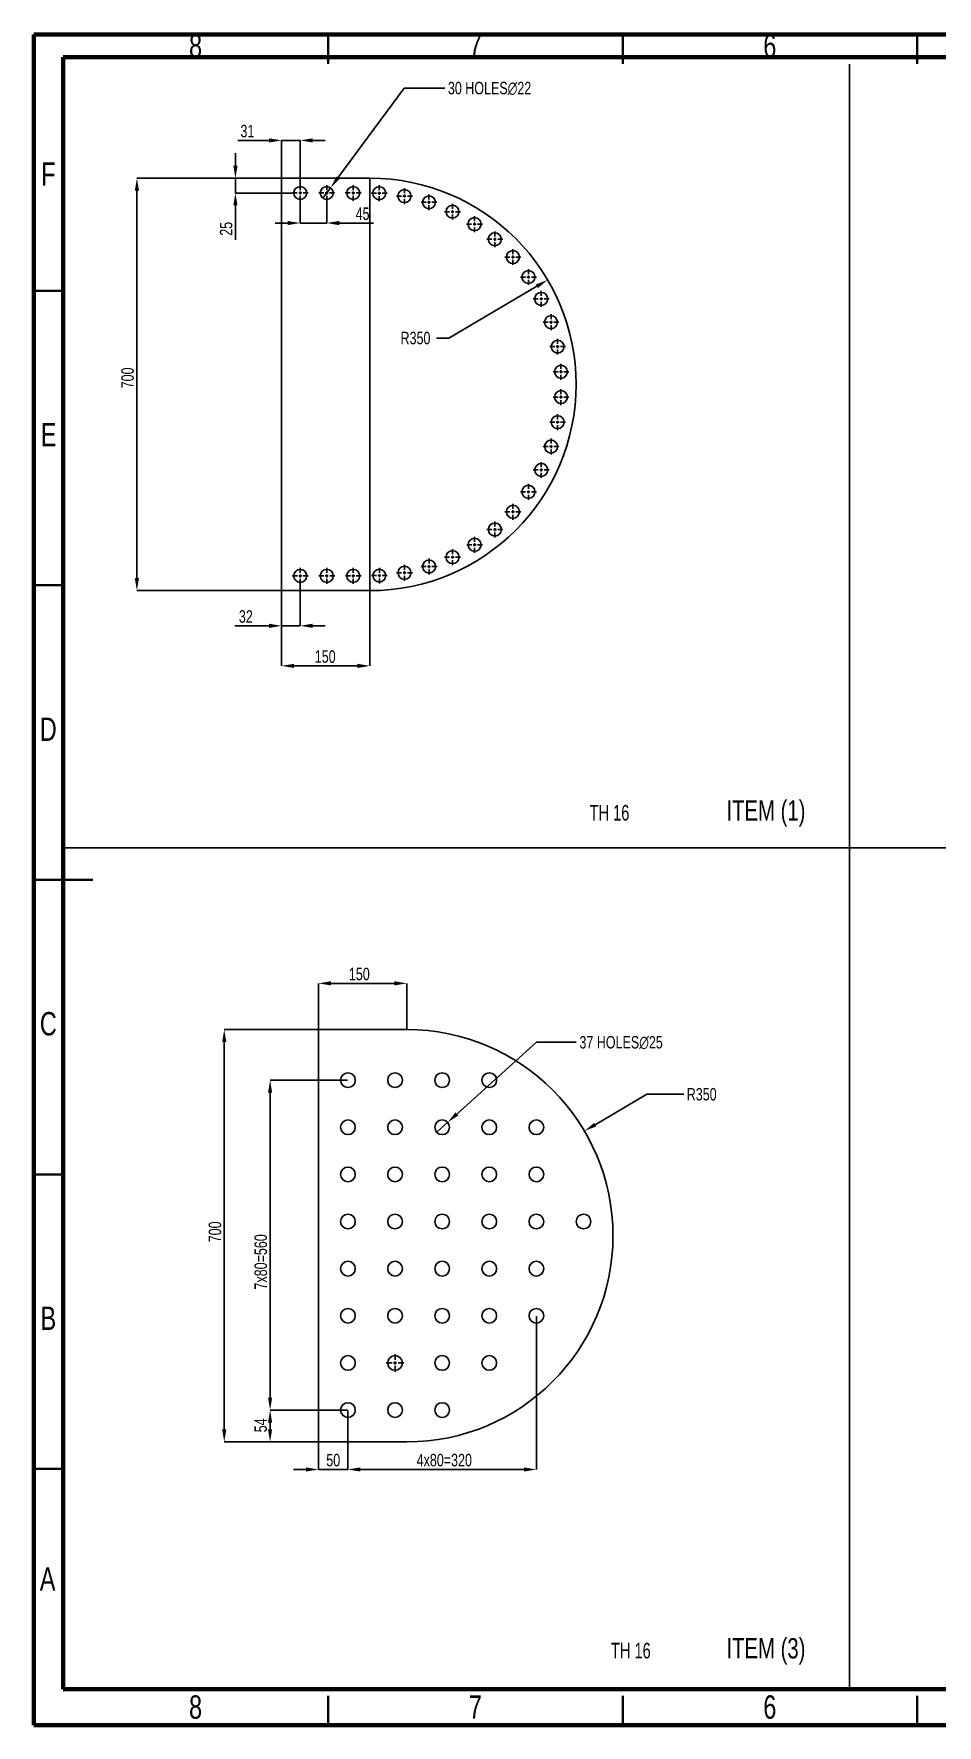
# Model space of a CAD drawing. Header units: millimetres. Extents: x 15 to 1274, y -314 to 292.
# Drawn here: x 874.4 to 1027.8, y 2.5 to 289.6 of the extents above; entities that cross this region are included whole.
import ezdxf

# ---------------------------------------------------------------- set-up
doc = ezdxf.new("R2010")
doc.units = ezdxf.units.MM
doc.header["$PDSIZE"] = -1
doc.layers.add('BOLD', color=7, linetype='Continuous', lineweight=25)
doc.styles.add('SLDTEXTSTYLE0', font='TXT', dxfattribs={"width": 0.75})
doc.styles.add('SLDTEXTSTYLE10', font='TXT', dxfattribs={"width": 0.7})
doc.dimstyles.new('SLDDIMSTYLE6', dxfattribs={"dimtxt": 2.116667, "dimasz": 2.116667, "dimexe": 0, "dimexo": 0.0625, "dimgap": 0.529167, "dimtad": 1, "dimdec": 0, "dimlfac": 10, "dimrnd": 1e-09, "dimzin": 12, "dimdsep": 46, "dimtxsty": 'SLDTEXTSTYLE0', "dimsah": 1, "dimcen": 0.09, "dimadec": 0, "dimazin": 3, "dimtfac": 1, "dimtdec": 0, "dimtmove": 0, "dimatfit": 0, "dimfxl": 1, "dimfrac": 2, "dimtolj": 1, "dimtzin": 12, "dimarcsym": 0})
doc.dimstyles.new('SLDDIMSTYLE7', dxfattribs={"dimtxt": 2.116667, "dimasz": 2.116667, "dimexe": 0, "dimexo": 0.0625, "dimgap": 0.529167, "dimtad": 0, "dimtih": 1, "dimtoh": 1, "dimdec": 0, "dimlfac": 10, "dimrnd": 1e-09, "dimzin": 12, "dimdsep": 46, "dimtxsty": 'SLDTEXTSTYLE0', "dimsah": 1, "dimcen": 0, "dimadec": 0, "dimazin": 3, "dimtfac": 1, "dimtdec": 0, "dimtofl": 0, "dimtmove": 0, "dimatfit": 3, "dimfxl": 1, "dimfrac": 2, "dimtolj": 1, "dimtzin": 12, "dimarcsym": 0})
doc.dimstyles.new('SLDDIMSTYLE8', dxfattribs={"dimtxt": 2.116667, "dimasz": 2.116667, "dimexe": 0, "dimexo": 0.0625, "dimgap": 0.529167, "dimtad": 1, "dimdec": 0, "dimlfac": 10, "dimrnd": 1e-09, "dimzin": 12, "dimdsep": 46, "dimtxsty": 'SLDTEXTSTYLE0', "dimsah": 1, "dimcen": 0.09, "dimadec": 0, "dimazin": 3, "dimtfac": 1, "dimtdec": 0, "dimtofl": 0, "dimtmove": 0, "dimatfit": 3, "dimfxl": 1, "dimfrac": 2, "dimtolj": 1, "dimtzin": 12, "dimarcsym": 0})
doc.dimstyles.new('SLDDIMSTYLE9', dxfattribs={"dimtxt": 2.116667, "dimasz": 2.116667, "dimexe": 0, "dimexo": 0.0625, "dimgap": 0.529167, "dimtad": 0, "dimtih": 1, "dimtoh": 1, "dimdec": 0, "dimlfac": 10, "dimrnd": 1e-09, "dimzin": 12, "dimdsep": 46, "dimtxsty": 'SLDTEXTSTYLE0', "dimblk1": 'NONE', "dimsah": 1, "dimcen": 0, "dimadec": 0, "dimazin": 3, "dimtfac": 1, "dimtdec": 0, "dimtmove": 0, "dimatfit": 3, "dimldrblk": 'NONE', "dimfxl": 1, "dimfrac": 2, "dimtolj": 1, "dimtzin": 12, "dimarcsym": 0})

# ---------------------------------------------------------------- blocks, each defined once
blk = doc.blocks.new('*D246')
at = {"layer": 'BOLD', "color": 0, "lineweight": -2}
for p, q in [((908.67, 267.19), (908.67, 269.31)), ((916.46, 265.07), (908.67, 265.07)), ((908.67, 265.07), (908.67, 262.57)), ((918.26, 262.57), (908.67, 262.57)), ((908.67, 260.46), (908.67, 254.63))]:
    blk.add_line(p, q, dxfattribs=at)
at = {"layer": 'BOLD', "color": 0}
for points in [[(908.32, 267.19), (909.03, 267.19), (908.67, 265.07)], [(908.32, 260.46), (909.03, 260.46), (908.67, 262.57)]]:
    blk.add_solid(points, dxfattribs=at)
at = {"layer": 'Defpoints', "color": 0}
for p in [(916.52, 265.07), (908.67, 262.57), (918.32, 262.57)]:
    blk.add_point(p, dxfattribs=at)
at = {"layer": 'BOLD', "color": 0, "insert": (906.03, 256.49), "char_height": 2.117, "attachment_point": 2, "rotation": 90, "style": 'SLDTEXTSTYLE0'}
blk.add_mtext('\\A1;25', dxfattribs=at)
blk = doc.blocks.new('*D247')
at = {"layer": 'BOLD', "color": 0, "lineweight": -2}
for p, q in [((914.4, 271.5), (909.11, 271.5)), ((916.52, 265.13), (916.52, 271.5)), ((919.67, 271.5), (916.52, 271.5)), ((919.67, 263.98), (919.67, 271.5)), ((921.79, 271.5), (923.9, 271.5))]:
    blk.add_line(p, q, dxfattribs=at)
at = {"layer": 'BOLD', "color": 0}
for points in [[(914.4, 271.85), (914.4, 271.15), (916.52, 271.5)], [(921.79, 271.85), (921.79, 271.15), (919.67, 271.5)]]:
    blk.add_solid(points, dxfattribs=at)
at = {"layer": 'Defpoints', "color": 0}
for p in [(919.67, 271.5), (916.52, 265.07), (919.67, 263.92)]:
    blk.add_point(p, dxfattribs=at)
at = {"layer": 'BOLD', "color": 0, "insert": (910.7, 274.14), "char_height": 2.117, "attachment_point": 2, "style": 'SLDTEXTSTYLE0'}
blk.add_mtext('\\A1;31', dxfattribs=at)
blk = doc.blocks.new('*D248')
at = {"layer": 'BOLD', "color": 0, "lineweight": -2}
for p, q in [((919.67, 261.16), (919.67, 257.47)), ((924.17, 261.16), (924.17, 257.47)), ((917.55, 257.47), (915.44, 257.47)), ((919.67, 257.47), (924.17, 257.47)), ((926.29, 257.47), (932.11, 257.47))]:
    blk.add_line(p, q, dxfattribs=at)
at = {"layer": 'BOLD', "color": 0}
for points in [[(917.55, 257.82), (917.55, 257.12), (919.67, 257.47)], [(926.29, 257.82), (926.29, 257.12), (924.17, 257.47)]]:
    blk.add_solid(points, dxfattribs=at)
at = {"layer": 'Defpoints', "color": 0}
for p in [(919.67, 261.22), (924.17, 261.22), (924.17, 257.47)]:
    blk.add_point(p, dxfattribs=at)
at = {"layer": 'BOLD', "color": 0, "insert": (930.26, 260.11), "char_height": 2.117, "attachment_point": 2, "style": 'SLDTEXTSTYLE0'}
blk.add_mtext('\\A1;45', dxfattribs=at)
blk = doc.blocks.new('*D249')
at = {"layer": 'BOLD', "color": 0, "lineweight": -2}
for p, q in [((944.91, 237.95), (959.86, 246.75)), ((942.8, 237.95), (944.91, 237.95))]:
    blk.add_line(p, q, dxfattribs=at)
at = {"layer": 'BOLD', "color": 0}
blk.add_solid([(959.69, 247.05), (960.04, 246.44), (961.69, 247.82)], dxfattribs=at)
at = {"layer": 'Defpoints', "color": 0}
for p in [(961.69, 247.82), (931.52, 230.07)]:
    blk.add_point(p, dxfattribs=at)
at = {"layer": 'BOLD', "color": 0, "insert": (936.71, 239.01), "char_height": 2.117, "attachment_point": 1, "style": 'SLDTEXTSTYLE0'}
blk.add_mtext('\\A1;R350', dxfattribs=at)
blk = doc.blocks.new('*D250')
at = {"layer": 'BOLD', "color": 0, "lineweight": -2}
for p, q in [((916.52, 195.01), (916.52, 182.3)), ((931.52, 195.01), (931.52, 182.3)), ((918.64, 182.3), (929.4, 182.3))]:
    blk.add_line(p, q, dxfattribs=at)
at = {"layer": 'BOLD', "color": 0}
for points in [[(918.64, 182.65), (918.64, 181.94), (916.52, 182.3)], [(929.4, 182.65), (929.4, 181.94), (931.52, 182.3)]]:
    blk.add_solid(points, dxfattribs=at)
at = {"layer": 'Defpoints', "color": 0}
for p in [(916.52, 195.07), (931.52, 195.07), (931.52, 182.3)]:
    blk.add_point(p, dxfattribs=at)
at = {"layer": 'BOLD', "color": 0, "insert": (923.92, 184.94), "char_height": 2.117, "attachment_point": 2, "style": 'SLDTEXTSTYLE0'}
blk.add_mtext('\\A1;150', dxfattribs=at)
blk = doc.blocks.new('*D251')
at = {"layer": 'BOLD', "color": 0, "lineweight": -2}
for p, q in [((916.46, 265.07), (891.95, 265.07)), ((891.95, 262.96), (891.95, 197.19)), ((916.46, 195.07), (891.95, 195.07))]:
    blk.add_line(p, q, dxfattribs=at)
at = {"layer": 'BOLD', "color": 0}
for points in [[(891.59, 262.96), (892.3, 262.96), (891.95, 265.07)], [(891.59, 197.19), (892.3, 197.19), (891.95, 195.07)]]:
    blk.add_solid(points, dxfattribs=at)
at = {"layer": 'Defpoints', "color": 0}
for p in [(916.52, 265.07), (891.95, 195.07), (916.52, 195.07)]:
    blk.add_point(p, dxfattribs=at)
at = {"layer": 'BOLD', "color": 0, "insert": (889.3, 231.18), "char_height": 2.117, "attachment_point": 2, "rotation": 90, "style": 'SLDTEXTSTYLE0'}
blk.add_mtext('\\A1;700', dxfattribs=at)
blk = doc.blocks.new('*D252')
at = {"layer": 'BOLD', "color": 0, "lineweight": -2}
for p, q in [((937.31, 280.38), (926.08, 265.16)), ((944.22, 280.38), (937.31, 280.38)), ((923.52, 261.69), (924.82, 263.46))]:
    blk.add_line(p, q, dxfattribs=at)
at = {"layer": 'BOLD', "color": 0}
blk.add_solid([(925.8, 265.37), (926.37, 264.95), (924.82, 263.46)], dxfattribs=at)
at = {"layer": 'Defpoints', "color": 0}
for p in [(923.52, 261.69), (924.82, 263.46)]:
    blk.add_point(p, dxfattribs=at)
at = {"layer": 'BOLD', "color": 0, "insert": (944.75, 281.44), "char_height": 2.1167, "attachment_point": 1, "style": 'SLDTEXTSTYLE0'}
blk.add_mtext('\\A1;30 HOLES∅22', dxfattribs=at)
blk = doc.blocks.new('_None')
blk = doc.blocks.new('*D253')
at = {"layer": 'BOLD', "color": 0, "lineweight": -2}
for p, q in [((919.69, 196.16), (919.69, 189.1)), ((916.52, 195.01), (916.52, 189.1)), ((914.4, 189.1), (908.58, 189.1)), ((919.69, 189.1), (916.52, 189.1)), ((921.8, 189.1), (923.92, 189.1))]:
    blk.add_line(p, q, dxfattribs=at)
at = {"layer": 'BOLD', "color": 0}
for points in [[(914.4, 189.45), (914.4, 188.74), (916.52, 189.1)], [(921.8, 189.45), (921.8, 188.74), (919.69, 189.1)]]:
    blk.add_solid(points, dxfattribs=at)
at = {"layer": 'Defpoints', "color": 0}
for p in [(919.69, 196.22), (916.52, 195.07), (916.52, 189.1)]:
    blk.add_point(p, dxfattribs=at)
at = {"layer": 'BOLD', "color": 0, "insert": (910.44, 191.74), "char_height": 2.117, "attachment_point": 2, "style": 'SLDTEXTSTYLE0'}
blk.add_mtext('\\A1;32', dxfattribs=at)
blk = doc.blocks.new('SW_CENTERMARKSYMBOL_50')
at = {"layer": 'BOLD', "color": 0}
for p, q in [((-0.5, 0), (-1.35, 0)), ((0, 0), (-0.25, 0)), ((0, 0.5), (0, 1.35)), ((0, 0), (0, 0.25)), ((0, 0), (0, -0.25)), ((0, 0), (0.25, 0)), ((0.5, 0), (1.35, 0)), ((0, -0.5), (0, -1.35))]:
    blk.add_line(p, q, dxfattribs=at)
blk = doc.blocks.new('SW_CENTERMARKSYMBOL_51')
at = {"layer": 'BOLD', "color": 0}
for p, q in [((-0.5, 0), (-1.35, 0)), ((0, 0), (-0.25, 0)), ((0, 0.5), (0, 1.35)), ((0, 0), (0, 0.25)), ((0, 0), (0, -0.25)), ((0, 0), (0.25, 0)), ((0.5, 0), (1.35, 0)), ((0, -0.5), (0, -1.35))]:
    blk.add_line(p, q, dxfattribs=at)
blk = doc.blocks.new('SW_CENTERMARKSYMBOL_52')
at = {"layer": 'BOLD', "color": 0}
for p, q in [((-0.5, 0), (-1.35, 0)), ((0, 0), (-0.25, 0)), ((0, 0.5), (0, 1.35)), ((0, 0), (0, 0.25)), ((0, 0), (0, -0.25)), ((0, 0), (0.25, 0)), ((0.5, 0), (1.35, 0)), ((0, -0.5), (0, -1.35))]:
    blk.add_line(p, q, dxfattribs=at)
blk = doc.blocks.new('SW_CENTERMARKSYMBOL_53')
at = {"layer": 'BOLD', "color": 0}
for p, q in [((-0.5, 0), (-1.35, 0)), ((0, 0), (-0.25, 0)), ((0, 0.5), (0, 1.35)), ((0, 0), (0, 0.25)), ((0, 0), (0, -0.25)), ((0, 0), (0.25, 0)), ((0.5, 0), (1.35, 0)), ((0, -0.5), (0, -1.35))]:
    blk.add_line(p, q, dxfattribs=at)
blk = doc.blocks.new('SW_CENTERMARKSYMBOL_54')
at = {"layer": 'BOLD', "color": 0}
for p, q in [((-0.5, 0), (-1.35, 0)), ((0, 0), (-0.25, 0)), ((0, 0.5), (0, 1.35)), ((0, 0), (0, 0.25)), ((0, 0), (0, -0.25)), ((0, 0), (0.25, 0)), ((0.5, 0), (1.35, 0)), ((0, -0.5), (0, -1.35))]:
    blk.add_line(p, q, dxfattribs=at)
blk = doc.blocks.new('SW_CENTERMARKSYMBOL_55')
at = {"layer": 'BOLD', "color": 0}
for p, q in [((-0.5, 0), (-1.35, 0)), ((0, 0), (-0.25, 0)), ((0, 0.5), (0, 1.35)), ((0, 0), (0, 0.25)), ((0, 0), (0, -0.25)), ((0, 0), (0.25, 0)), ((0.5, 0), (1.35, 0)), ((0, -0.5), (0, -1.35))]:
    blk.add_line(p, q, dxfattribs=at)
blk = doc.blocks.new('SW_CENTERMARKSYMBOL_56')
at = {"layer": 'BOLD', "color": 0}
for p, q in [((-0.5, 0), (-1.35, 0)), ((0, 0), (-0.25, 0)), ((0, 0.5), (0, 1.35)), ((0, 0), (0, 0.25)), ((0, 0), (0, -0.25)), ((0, 0), (0.25, 0)), ((0.5, 0), (1.35, 0)), ((0, -0.5), (0, -1.35))]:
    blk.add_line(p, q, dxfattribs=at)
blk = doc.blocks.new('SW_CENTERMARKSYMBOL_57')
at = {"layer": 'BOLD', "color": 0}
for p, q in [((-0.5, 0), (-1.35, 0)), ((0, 0), (-0.25, 0)), ((0, 0.5), (0, 1.35)), ((0, 0), (0, 0.25)), ((0, 0), (0, -0.25)), ((0, 0), (0.25, 0)), ((0.5, 0), (1.35, 0)), ((0, -0.5), (0, -1.35))]:
    blk.add_line(p, q, dxfattribs=at)
blk = doc.blocks.new('SW_CENTERMARKSYMBOL_58')
at = {"layer": 'BOLD', "color": 0}
for p, q in [((-0.5, 0), (-1.35, 0)), ((0, 0), (-0.25, 0)), ((0, 0.5), (0, 1.35)), ((0, 0), (0, 0.25)), ((0, 0), (0, -0.25)), ((0, 0), (0.25, 0)), ((0.5, 0), (1.35, 0)), ((0, -0.5), (0, -1.35))]:
    blk.add_line(p, q, dxfattribs=at)
blk = doc.blocks.new('SW_CENTERMARKSYMBOL_59')
at = {"layer": 'BOLD', "color": 0}
for p, q in [((-0.5, 0), (-1.35, 0)), ((0, 0), (-0.25, 0)), ((0, 0.5), (0, 1.35)), ((0, 0), (0, 0.25)), ((0, 0), (0, -0.25)), ((0, 0), (0.25, 0)), ((0.5, 0), (1.35, 0)), ((0, -0.5), (0, -1.35))]:
    blk.add_line(p, q, dxfattribs=at)
blk = doc.blocks.new('SW_CENTERMARKSYMBOL_60')
at = {"layer": 'BOLD', "color": 0}
for p, q in [((-0.5, 0), (-1.35, 0)), ((0, 0), (-0.25, 0)), ((0, 0.5), (0, 1.35)), ((0, 0), (0, 0.25)), ((0, 0), (0, -0.25)), ((0, 0), (0.25, 0)), ((0.5, 0), (1.35, 0)), ((0, -0.5), (0, -1.35))]:
    blk.add_line(p, q, dxfattribs=at)
blk = doc.blocks.new('SW_CENTERMARKSYMBOL_61')
at = {"layer": 'BOLD', "color": 0}
for p, q in [((-0.5, 0), (-1.35, 0)), ((0, 0), (-0.25, 0)), ((0, 0.5), (0, 1.35)), ((0, 0), (0, 0.25)), ((0, 0), (0, -0.25)), ((0, 0), (0.25, 0)), ((0.5, 0), (1.35, 0)), ((0, -0.5), (0, -1.35))]:
    blk.add_line(p, q, dxfattribs=at)
blk = doc.blocks.new('SW_CENTERMARKSYMBOL_62')
at = {"layer": 'BOLD', "color": 0}
for p, q in [((-0.5, 0), (-1.35, 0)), ((0, 0), (-0.25, 0)), ((0, 0.5), (0, 1.35)), ((0, 0), (0, 0.25)), ((0, 0), (0, -0.25)), ((0, 0), (0.25, 0)), ((0.5, 0), (1.35, 0)), ((0, -0.5), (0, -1.35))]:
    blk.add_line(p, q, dxfattribs=at)
blk = doc.blocks.new('SW_CENTERMARKSYMBOL_63')
at = {"layer": 'BOLD', "color": 0}
for p, q in [((-0.5, 0), (-1.35, 0)), ((0, 0), (-0.25, 0)), ((0, 0.5), (0, 1.35)), ((0, 0), (0, 0.25)), ((0, 0), (0, -0.25)), ((0, 0), (0.25, 0)), ((0.5, 0), (1.35, 0)), ((0, -0.5), (0, -1.35))]:
    blk.add_line(p, q, dxfattribs=at)
blk = doc.blocks.new('SW_CENTERMARKSYMBOL_64')
at = {"layer": 'BOLD', "color": 0}
for p, q in [((-0.5, 0), (-1.35, 0)), ((0, 0), (-0.25, 0)), ((0, 0.5), (0, 1.35)), ((0, 0), (0, 0.25)), ((0, 0), (0, -0.25)), ((0, 0), (0.25, 0)), ((0.5, 0), (1.35, 0)), ((0, -0.5), (0, -1.35))]:
    blk.add_line(p, q, dxfattribs=at)
blk = doc.blocks.new('SW_CENTERMARKSYMBOL_65')
at = {"layer": 'BOLD', "color": 0}
for p, q in [((-0.5, 0), (-1.35, 0)), ((0, 0), (-0.25, 0)), ((0, 0.5), (0, 1.35)), ((0, 0), (0, 0.25)), ((0, 0), (0, -0.25)), ((0, 0), (0.25, 0)), ((0.5, 0), (1.35, 0)), ((0, -0.5), (0, -1.35))]:
    blk.add_line(p, q, dxfattribs=at)
blk = doc.blocks.new('SW_CENTERMARKSYMBOL_66')
at = {"layer": 'BOLD', "color": 0}
for p, q in [((-0.5, 0), (-1.35, 0)), ((0, 0), (-0.25, 0)), ((0, 0.5), (0, 1.35)), ((0, 0), (0, 0.25)), ((0, 0), (0, -0.25)), ((0, 0), (0.25, 0)), ((0.5, 0), (1.35, 0)), ((0, -0.5), (0, -1.35))]:
    blk.add_line(p, q, dxfattribs=at)
blk = doc.blocks.new('SW_CENTERMARKSYMBOL_67')
at = {"layer": 'BOLD', "color": 0}
for p, q in [((-0.5, 0), (-1.35, 0)), ((0, 0), (-0.25, 0)), ((0, 0.5), (0, 1.35)), ((0, 0), (0, 0.25)), ((0, 0), (0, -0.25)), ((0, 0), (0.25, 0)), ((0.5, 0), (1.35, 0)), ((0, -0.5), (0, -1.35))]:
    blk.add_line(p, q, dxfattribs=at)
blk = doc.blocks.new('SW_CENTERMARKSYMBOL_68')
at = {"layer": 'BOLD', "color": 0}
for p, q in [((-0.5, 0), (-1.35, 0)), ((0, 0), (-0.25, 0)), ((0, 0.5), (0, 1.35)), ((0, 0), (0, 0.25)), ((0, 0), (0, -0.25)), ((0, 0), (0.25, 0)), ((0.5, 0), (1.35, 0)), ((0, -0.5), (0, -1.35))]:
    blk.add_line(p, q, dxfattribs=at)
blk = doc.blocks.new('SW_CENTERMARKSYMBOL_69')
at = {"layer": 'BOLD', "color": 0}
for p, q in [((-0.5, 0), (-1.35, 0)), ((0, 0), (-0.25, 0)), ((0, 0.5), (0, 1.35)), ((0, 0), (0, 0.25)), ((0, 0), (0, -0.25)), ((0, 0), (0.25, 0)), ((0.5, 0), (1.35, 0)), ((0, -0.5), (0, -1.35))]:
    blk.add_line(p, q, dxfattribs=at)
blk = doc.blocks.new('SW_CENTERMARKSYMBOL_70')
at = {"layer": 'BOLD', "color": 0}
for p, q in [((-0.5, 0), (-1.35, 0)), ((0, 0), (-0.25, 0)), ((0, 0.5), (0, 1.35)), ((0, 0), (0, 0.25)), ((0, 0), (0, -0.25)), ((0, 0), (0.25, 0)), ((0.5, 0), (1.35, 0)), ((0, -0.5), (0, -1.35))]:
    blk.add_line(p, q, dxfattribs=at)
blk = doc.blocks.new('SW_CENTERMARKSYMBOL_71')
at = {"layer": 'BOLD', "color": 0}
for p, q in [((-0.5, 0), (-1.35, 0)), ((0, 0), (-0.25, 0)), ((0, 0.5), (0, 1.35)), ((0, 0), (0, 0.25)), ((0, 0), (0, -0.25)), ((0, 0), (0.25, 0)), ((0.5, 0), (1.35, 0)), ((0, -0.5), (0, -1.35))]:
    blk.add_line(p, q, dxfattribs=at)
blk = doc.blocks.new('SW_CENTERMARKSYMBOL_72')
at = {"layer": 'BOLD', "color": 0}
for p, q in [((-0.5, 0), (-1.35, 0)), ((0, 0), (-0.25, 0)), ((0, 0.5), (0, 1.35)), ((0, 0), (0, 0.25)), ((0, 0), (0, -0.25)), ((0, 0), (0.25, 0)), ((0.5, 0), (1.35, 0)), ((0, -0.5), (0, -1.35))]:
    blk.add_line(p, q, dxfattribs=at)
blk = doc.blocks.new('SW_CENTERMARKSYMBOL_73')
at = {"layer": 'BOLD', "color": 0}
for p, q in [((-0.5, 0), (-1.35, 0)), ((0, 0), (-0.25, 0)), ((0, 0.5), (0, 1.35)), ((0, 0), (0, 0.25)), ((0, 0), (0, -0.25)), ((0, 0), (0.25, 0)), ((0.5, 0), (1.35, 0)), ((0, -0.5), (0, -1.35))]:
    blk.add_line(p, q, dxfattribs=at)
blk = doc.blocks.new('SW_CENTERMARKSYMBOL_74')
at = {"layer": 'BOLD', "color": 0}
for p, q in [((-0.5, 0), (-1.35, 0)), ((0, 0), (-0.25, 0)), ((0, 0.5), (0, 1.35)), ((0, 0), (0, 0.25)), ((0, 0), (0, -0.25)), ((0, 0), (0.25, 0)), ((0.5, 0), (1.35, 0)), ((0, -0.5), (0, -1.35))]:
    blk.add_line(p, q, dxfattribs=at)
blk = doc.blocks.new('SW_CENTERMARKSYMBOL_75')
at = {"layer": 'BOLD', "color": 0}
for p, q in [((-0.5, 0), (-1.35, 0)), ((0, 0), (-0.25, 0)), ((0, 0.5), (0, 1.35)), ((0, 0), (0, 0.25)), ((0, 0), (0, -0.25)), ((0, 0), (0.25, 0)), ((0.5, 0), (1.35, 0)), ((0, -0.5), (0, -1.35))]:
    blk.add_line(p, q, dxfattribs=at)
blk = doc.blocks.new('SW_CENTERMARKSYMBOL_76')
at = {"layer": 'BOLD', "color": 0}
for p, q in [((-0.5, 0), (-1.35, 0)), ((0, 0), (-0.25, 0)), ((0, 0.5), (0, 1.35)), ((0, 0), (0, 0.25)), ((0, 0), (0, -0.25)), ((0, 0), (0.25, 0)), ((0.5, 0), (1.35, 0)), ((0, -0.5), (0, -1.35))]:
    blk.add_line(p, q, dxfattribs=at)
blk = doc.blocks.new('SW_CENTERMARKSYMBOL_77')
at = {"layer": 'BOLD', "color": 0}
for p, q in [((-0.5, 0), (-1.35, 0)), ((0, 0), (-0.25, 0)), ((0, 0.5), (0, 1.35)), ((0, 0), (0, 0.25)), ((0, 0), (0, -0.25)), ((0, 0), (0.25, 0)), ((0.5, 0), (1.35, 0)), ((0, -0.5), (0, -1.35))]:
    blk.add_line(p, q, dxfattribs=at)
blk = doc.blocks.new('SW_CENTERMARKSYMBOL_78')
at = {"layer": 'BOLD', "color": 0}
for p, q in [((-0.5, 0), (-1.35, 0)), ((0, 0), (-0.25, 0)), ((0, 0.5), (0, 1.35)), ((0, 0), (0, 0.25)), ((0, 0), (0, -0.25)), ((0, 0), (0.25, 0)), ((0.5, 0), (1.35, 0)), ((0, -0.5), (0, -1.35))]:
    blk.add_line(p, q, dxfattribs=at)
blk = doc.blocks.new('SW_CENTERMARKSYMBOL_79')
at = {"layer": 'BOLD', "color": 0}
for p, q in [((-0.5, 0), (-1.35, 0)), ((0, 0), (-0.25, 0)), ((0, 0.5), (0, 1.35)), ((0, 0), (0, 0.25)), ((0, 0), (0, -0.25)), ((0, 0), (0.25, 0)), ((0.5, 0), (1.35, 0)), ((0, -0.5), (0, -1.35))]:
    blk.add_line(p, q, dxfattribs=at)
blk = doc.blocks.new('*D258')
at = {"layer": 'BOLD', "color": 0, "lineweight": -2}
for p, q in [((922.72, 120.56), (906.78, 120.56)), ((906.78, 118.44), (906.78, 52.68)), ((922.72, 50.56), (906.78, 50.56))]:
    blk.add_line(p, q, dxfattribs=at)
at = {"layer": 'BOLD', "color": 0}
for points in [[(906.42, 118.44), (907.13, 118.44), (906.78, 120.56)], [(906.42, 52.68), (907.13, 52.68), (906.78, 50.56)]]:
    blk.add_solid(points, dxfattribs=at)
at = {"layer": 'Defpoints', "color": 0}
for p in [(922.78, 120.56), (906.78, 50.56), (922.78, 50.56)]:
    blk.add_point(p, dxfattribs=at)
at = {"layer": 'BOLD', "color": 0, "insert": (904.13, 86.21), "char_height": 2.117, "attachment_point": 2, "rotation": 90, "style": 'SLDTEXTSTYLE0'}
blk.add_mtext('\\A1;700', dxfattribs=at)
blk = doc.blocks.new('*D259')
at = {"layer": 'BOLD', "color": 0, "lineweight": -2}
for p, q in [((978.53, 109.59), (969.75, 104.41)), ((984.78, 109.59), (978.53, 109.59))]:
    blk.add_line(p, q, dxfattribs=at)
at = {"layer": 'BOLD', "color": 0}
blk.add_solid([(969.57, 104.71), (969.93, 104.11), (967.93, 103.33)], dxfattribs=at)
at = {"layer": 'Defpoints', "color": 0}
for p in [(967.93, 103.33), (937.78, 85.56)]:
    blk.add_point(p, dxfattribs=at)
at = {"layer": 'BOLD', "color": 0, "insert": (985.3, 110.64), "char_height": 2.117, "attachment_point": 1, "style": 'SLDTEXTSTYLE0'}
blk.add_mtext('\\A1;R350', dxfattribs=at)
blk = doc.blocks.new('*D260')
at = {"layer": 'BOLD', "color": 0, "lineweight": -2}
for p, q in [((959.77, 118.4), (946.28, 106.22)), ((966.55, 118.4), (959.77, 118.4)), ((942.85, 103.13), (944.71, 104.81))]:
    blk.add_line(p, q, dxfattribs=at)
at = {"layer": 'BOLD', "color": 0}
blk.add_solid([(946.04, 106.49), (946.51, 105.96), (944.71, 104.81)], dxfattribs=at)
at = {"layer": 'Defpoints', "color": 0}
for p in [(944.71, 104.81), (942.85, 103.13)]:
    blk.add_point(p, dxfattribs=at)
at = {"layer": 'BOLD', "color": 0, "insert": (967.08, 119.46), "char_height": 2.1167, "attachment_point": 1, "style": 'SLDTEXTSTYLE0'}
blk.add_mtext('\\A1;37 HOLES∅25', dxfattribs=at)
blk = doc.blocks.new('*D261')
at = {"layer": 'BOLD', "color": 0, "lineweight": -2}
for p, q in [((927.78, 55.91), (927.78, 45.88)), ((922.78, 50.5), (922.78, 45.88)), ((920.66, 45.88), (918.54, 45.88)), ((922.78, 45.88), (927.78, 45.88)), ((929.89, 45.88), (932.01, 45.88))]:
    blk.add_line(p, q, dxfattribs=at)
at = {"layer": 'BOLD', "color": 0}
for points in [[(920.66, 46.23), (920.66, 45.53), (922.78, 45.88)], [(929.89, 46.23), (929.89, 45.53), (927.78, 45.88)]]:
    blk.add_solid(points, dxfattribs=at)
at = {"layer": 'Defpoints', "color": 0}
for p in [(927.78, 55.97), (922.78, 50.56), (927.78, 45.88)]:
    blk.add_point(p, dxfattribs=at)
at = {"layer": 'BOLD', "color": 0, "insert": (925.28, 48.53), "char_height": 2.117, "attachment_point": 2, "style": 'SLDTEXTSTYLE0'}
blk.add_mtext('\\A1;50', dxfattribs=at)
blk = doc.blocks.new('*D262')
at = {"layer": 'BOLD', "color": 0, "lineweight": -2}
for p, q in [((922.78, 120.62), (922.78, 128.4)), ((935.66, 128.4), (924.89, 128.4)), ((937.78, 120.62), (937.78, 128.4))]:
    blk.add_line(p, q, dxfattribs=at)
at = {"layer": 'BOLD', "color": 0}
for points in [[(924.89, 128.76), (924.89, 128.05), (922.78, 128.4)], [(935.66, 128.76), (935.66, 128.05), (937.78, 128.4)]]:
    blk.add_solid(points, dxfattribs=at)
at = {"layer": 'Defpoints', "color": 0}
for p in [(922.78, 128.4), (922.78, 120.56), (937.78, 120.56)]:
    blk.add_point(p, dxfattribs=at)
at = {"layer": 'BOLD', "color": 0, "insert": (929.71, 131.05), "char_height": 2.117, "attachment_point": 2, "style": 'SLDTEXTSTYLE0'}
blk.add_mtext('\\A1;150', dxfattribs=at)
blk = doc.blocks.new('*D263')
at = {"layer": 'BOLD', "color": 0, "lineweight": -2}
for p, q in [((927.72, 55.97), (914.56, 55.97)), ((914.56, 53.85), (914.56, 52.68)), ((922.72, 50.56), (914.56, 50.56))]:
    blk.add_line(p, q, dxfattribs=at)
at = {"layer": 'BOLD', "color": 0}
for points in [[(914.21, 53.85), (914.91, 53.85), (914.56, 55.97)], [(914.21, 52.68), (914.91, 52.68), (914.56, 50.56)]]:
    blk.add_solid(points, dxfattribs=at)
at = {"layer": 'Defpoints', "color": 0}
for p in [(927.78, 55.97), (914.56, 50.56), (922.78, 50.56)]:
    blk.add_point(p, dxfattribs=at)
at = {"layer": 'BOLD', "color": 0, "insert": (911.91, 53.37), "char_height": 2.117, "attachment_point": 2, "rotation": 90, "style": 'SLDTEXTSTYLE0'}
blk.add_mtext('\\A1;54', dxfattribs=at)
blk = doc.blocks.new('*D264')
at = {"layer": 'BOLD', "color": 0, "lineweight": -2}
for p, q in [((927.72, 111.97), (914.56, 111.97)), ((914.56, 109.85), (914.56, 58.09)), ((927.72, 55.97), (914.56, 55.97))]:
    blk.add_line(p, q, dxfattribs=at)
at = {"layer": 'BOLD', "color": 0}
for points in [[(914.21, 109.85), (914.91, 109.85), (914.56, 111.97)], [(914.21, 58.09), (914.91, 58.09), (914.56, 55.97)]]:
    blk.add_solid(points, dxfattribs=at)
at = {"layer": 'Defpoints', "color": 0}
for p in [(927.78, 111.97), (914.56, 55.97), (927.78, 55.97)]:
    blk.add_point(p, dxfattribs=at)
at = {"layer": 'BOLD', "color": 0, "insert": (911.91, 81.12), "char_height": 2.1167, "attachment_point": 2, "rotation": 90, "style": 'SLDTEXTSTYLE0'}
blk.add_mtext('\\A1;7x80=560', dxfattribs=at)
blk = doc.blocks.new('*D265')
at = {"layer": 'BOLD', "color": 0, "lineweight": -2}
for p, q in [((959.78, 71.91), (959.78, 45.88)), ((927.78, 55.91), (927.78, 45.88)), ((957.66, 45.88), (929.89, 45.88))]:
    blk.add_line(p, q, dxfattribs=at)
at = {"layer": 'BOLD', "color": 0}
for points in [[(929.89, 46.23), (929.89, 45.53), (927.78, 45.88)], [(957.66, 46.23), (957.66, 45.53), (959.78, 45.88)]]:
    blk.add_solid(points, dxfattribs=at)
at = {"layer": 'Defpoints', "color": 0}
for p in [(959.78, 71.97), (927.78, 55.97), (927.78, 45.88)]:
    blk.add_point(p, dxfattribs=at)
at = {"layer": 'BOLD', "color": 0, "insert": (944.14, 48.53), "char_height": 2.1167, "attachment_point": 2, "style": 'SLDTEXTSTYLE0'}
blk.add_mtext('\\A1;4x80=320', dxfattribs=at)
blk = doc.blocks.new('SW_CENTERMARKSYMBOL_80')
at = {"layer": 'BOLD', "color": 0}
for p, q in [((-0.5, 0), (-1.5, 0)), ((0, 0), (-0.25, 0)), ((0, 0.5), (0, 1.5)), ((0, 0), (0, 0.25)), ((0, 0), (0, -0.25)), ((0, 0), (0.25, 0)), ((0.5, 0), (1.5, 0)), ((0, -0.5), (0, -1.5))]:
    blk.add_line(p, q, dxfattribs=at)

msp = doc.modelspace()

# ---------------------------------------------------------------- linework, layer by layer
at = {"color": 7, "linetype": 'Continuous', "lineweight": 70}
for p, q in [((874.446, 2.473), (874.446, 289.473)), ((874.446, 289.473), (1274.446, 289.473)), ((879.446, 8.606), (879.446, 285.606)), ((879.446, 285.606), (1268.849, 285.606)), ((1268.849, 8.606), (879.446, 8.606)), ((1274.446, 2.473), (874.446, 2.473))]:
    msp.add_line(p, q, dxfattribs=at)
at = {"color": 7, "linetype": 'Continuous', "lineweight": 35}
for p, q in [((924.446, 284.473), (924.446, 289.473)), ((974.446, 284.473), (974.446, 289.473)), ((1024.446, 284.473), (1024.446, 289.473)), ((879.446, 245.973), (874.446, 245.973)), ((879.446, 195.973), (874.446, 195.973)), ((874.445, 145.973), (884.447, 145.973)), ((879.446, 145.973), (874.446, 145.973)), ((879.446, 95.973), (874.446, 95.973)), ((879.446, 45.973), (874.446, 45.973)), ((924.446, 7.473), (924.446, 2.473)), ((974.446, 7.473), (974.446, 2.473)), ((1024.446, 7.473), (1024.446, 2.473))]:
    msp.add_line(p, q, dxfattribs=at)
at = {"color": 7, "linetype": 'Continuous', "lineweight": 25}
for p, q in [((916.521, 265.072), (916.521, 195.072)), ((931.521, 265.072), (916.521, 265.072)), ((916.521, 195.072), (931.521, 195.072)), ((922.778, 120.559), (922.778, 50.559)), ((937.778, 120.559), (922.778, 120.559)), ((922.778, 50.559), (937.778, 50.559))]:
    msp.add_line(p, q, dxfattribs=at)
for centre, radius in [((919.671, 262.572), 1.1), ((924.171, 262.572), 1.1), ((928.671, 262.572), 1.1), ((933.098, 262.534), 1.1), ((937.368, 262.042), 1.1), ((941.536, 260.991), 1.1), ((945.529, 259.399), 1.1), ((949.276, 257.294), 1.1), ((952.713, 254.713), 1.1), ((955.78, 251.701), 1.1), ((958.422, 248.31), 1.1), ((960.593, 244.601), 1.1), ((962.256, 240.637), 1.1), ((963.382, 236.489), 1.1), ((963.95, 232.228), 1.1), ((963.951, 227.93), 1.1), ((963.384, 223.669), 1.1), ((962.261, 219.52), 1.1), ((960.599, 215.556), 1.1), ((958.429, 211.846), 1.1), ((955.789, 208.454), 1.1), ((949.287, 202.858), 1.1), ((952.723, 205.441), 1.1), ((945.541, 200.752), 1.1), ((919.686, 197.572), 1.1), ((924.186, 197.572), 1.1), ((928.686, 197.572), 1.1), ((933.111, 197.611), 1.1), ((937.381, 198.105), 1.1), ((941.549, 199.158), 1.1), ((927.778, 111.969), 1.25), ((935.778, 111.969), 1.25), ((943.778, 111.969), 1.25), ((951.778, 111.969), 1.25), ((927.778, 103.969), 1.25), ((935.778, 103.969), 1.25), ((943.778, 103.969), 1.25), ((951.778, 103.969), 1.25), ((959.778, 103.969), 1.25), ((927.778, 95.969), 1.25), ((935.778, 95.969), 1.25), ((943.778, 95.969), 1.25), ((951.778, 95.969), 1.25), ((959.778, 95.969), 1.25), ((927.778, 87.969), 1.25), ((935.778, 87.969), 1.25), ((943.778, 87.969), 1.25), ((951.778, 87.969), 1.25), ((959.778, 87.969), 1.25), ((967.778, 87.969), 1.25), ((927.778, 79.969), 1.25), ((935.778, 79.969), 1.25), ((943.778, 79.969), 1.25), ((951.778, 79.969), 1.25), ((959.778, 79.969), 1.25), ((927.778, 71.969), 1.25), ((935.778, 71.969), 1.25), ((943.778, 71.969), 1.25), ((951.778, 71.969), 1.25), ((959.778, 71.969), 1.25), ((927.778, 63.969), 1.25), ((935.778, 63.969), 1.25), ((943.778, 63.969), 1.25), ((951.778, 63.969), 1.25), ((927.778, 55.969), 1.25), ((935.778, 55.969), 1.25), ((943.778, 55.969), 1.25)]:
    msp.add_circle(centre, radius, dxfattribs=at)
for centre in [(931.521, 230.072), (937.778, 85.559)]:
    msp.add_arc(centre, 35, 270, 90, dxfattribs=at)
at = {"layer": 'BOLD'}
for p, q in [((1012.952, 284.442), (1012.952, 151.382)), ((931.521, 265.072), (931.521, 195.072)), ((1012.952, 151.382), (879.819, 151.382)), ((1012.952, 151.382), (1012.952, 8.275)), ((1012.952, 151.382), (1177.289, 151.382))]:
    msp.add_line(p, q, dxfattribs=at)

# ---------------------------------------------------------------- block references
for name, p in [('SW_CENTERMARKSYMBOL_50', (919.671, 262.572)), ('SW_CENTERMARKSYMBOL_51', (924.171, 262.572)), ('SW_CENTERMARKSYMBOL_52', (928.671, 262.572)), ('SW_CENTERMARKSYMBOL_53', (933.098, 262.534)), ('SW_CENTERMARKSYMBOL_54', (937.368, 262.042)), ('SW_CENTERMARKSYMBOL_55', (941.536, 260.991)), ('SW_CENTERMARKSYMBOL_56', (945.529, 259.399)), ('SW_CENTERMARKSYMBOL_57', (949.276, 257.294)), ('SW_CENTERMARKSYMBOL_58', (952.713, 254.713)), ('SW_CENTERMARKSYMBOL_59', (955.78, 251.701)), ('SW_CENTERMARKSYMBOL_60', (958.422, 248.31)), ('SW_CENTERMARKSYMBOL_61', (960.593, 244.601)), ('SW_CENTERMARKSYMBOL_62', (962.256, 240.637)), ('SW_CENTERMARKSYMBOL_63', (963.382, 236.489)), ('SW_CENTERMARKSYMBOL_64', (963.95, 232.228)), ('SW_CENTERMARKSYMBOL_65', (963.951, 227.93)), ('SW_CENTERMARKSYMBOL_66', (963.384, 223.669)), ('SW_CENTERMARKSYMBOL_67', (962.261, 219.52)), ('SW_CENTERMARKSYMBOL_68', (960.599, 215.556)), ('SW_CENTERMARKSYMBOL_69', (958.429, 211.846)), ('SW_CENTERMARKSYMBOL_70', (955.789, 208.454)), ('SW_CENTERMARKSYMBOL_71', (952.723, 205.441)), ('SW_CENTERMARKSYMBOL_72', (949.287, 202.858)), ('SW_CENTERMARKSYMBOL_73', (945.541, 200.752)), ('SW_CENTERMARKSYMBOL_79', (919.686, 197.572)), ('SW_CENTERMARKSYMBOL_78', (924.186, 197.572)), ('SW_CENTERMARKSYMBOL_77', (928.686, 197.572)), ('SW_CENTERMARKSYMBOL_76', (933.111, 197.611)), ('SW_CENTERMARKSYMBOL_75', (937.381, 198.105)), ('SW_CENTERMARKSYMBOL_74', (941.549, 199.158)), ('SW_CENTERMARKSYMBOL_80', (935.778, 63.969))]:
    msp.add_blockref(name, p, dxfattribs=at)

# ---------------------------------------------------------------- texts
at = {"color": 7, "linetype": 'Continuous', "lineweight": 0, "char_height": 3.969, "attachment_point": 2, "style": 'SLDTEXTSTYLE0'}
for s, insert in [('8', (901.906, 289.533)), ('7', (949.406, 289.533)), ('6', (999.406, 289.533)), ('F', (876.904, 267.783)), ('E', (876.954, 223.533)), ('D', (876.899, 173.533)), ('C', (876.905, 123.533)), ('B', (876.917, 73.533)), ('A', (876.786, 29.283)), ('8', (901.906, 7.533)), ('7', (949.406, 7.533)), ('6', (999.406, 7.533))]:
    msp.add_mtext(s, dxfattribs=dict(at, insert=insert))
at = {"layer": 'BOLD', "attachment_point": 1}
for s, insert, char_height, style in [('TH 16', (968.815, 158.692), 2.6458, 'SLDTEXTSTYLE10'), ('ITEM (1)', (992.039, 159.481), 3.4396, 'SLDTEXTSTYLE0'), ('ITEM (3)', (992.039, 17.246), 3.4396, 'SLDTEXTSTYLE0'), ('TH 16', (972.442, 16.456), 2.6458, 'SLDTEXTSTYLE10')]:
    msp.add_mtext(s, dxfattribs=dict(at, insert=insert, char_height=char_height, style=style))

# ---------------------------------------------------------------- dimensions: what is measured, and where the dimension line sits
at = {"layer": 'BOLD'}
for p1, p2, text, picture, middle in [((923.518, 261.687), (924.825, 263.457), '30 HOLES<>', '*D252', (953.08, 280.377)), ((942.85, 103.131), (944.706, 104.806), '37 HOLES<>', '*D260', (975.543, 118.405))]:
    dim = msp.add_diameter_dim_2p(p1=p1, p2=p2, text=text, dimstyle='SLDDIMSTYLE9', dxfattribs=at)
    dim.commit()
    dim.dimension.update_dxf_attribs({"geometry": picture, "text_midpoint": middle, "dimtype": 163})
for base, p1, p2, picture, middle in [((919.671370856, 271.498024575), (916.521370856, 265.072356613), (919.671370856, 263.922356613), '*D247', (910.700537523, 271.498024575)), ((924.171, 257.468), (919.671, 261.222), (924.171, 261.222), '*D248', (930.257, 257.468)), ((916.521, 189.096), (919.686, 196.222), (916.521, 195.072), '*D253', (910.436, 189.096)), ((931.521, 182.296), (916.521, 195.072), (931.521, 195.072), '*D250', (923.918, 182.296)), ((922.778, 128.405), (937.778, 120.559), (922.778, 120.559), '*D262', (929.713, 128.405)), ((927.778, 45.881), (922.778, 50.559), (927.778, 55.969), '*D261', (925.278, 45.881))]:
    dim = msp.add_linear_dim(base=base, p1=p1, p2=p2, dimstyle='SLDDIMSTYLE6', dxfattribs=at)
    dim.commit()
    dim.dimension.update_dxf_attribs({"geometry": picture, "text_midpoint": middle, "dimtype": 160})
for base, p1, p2, dimstyle, picture, middle in [((908.673, 262.572), (916.521, 265.072), (918.321, 262.572), 'SLDDIMSTYLE6', '*D246', (908.673, 256.487)), ((891.948, 195.072), (916.521, 265.072), (916.521, 195.072), 'SLDDIMSTYLE8', '*D251', (891.948, 231.181)), ((906.778, 50.559), (922.778, 120.559), (922.778, 50.559), 'SLDDIMSTYLE8', '*D258', (906.778, 86.212)), ((914.559, 50.559), (927.778, 55.969), (922.778, 50.559), 'SLDDIMSTYLE6', '*D263', (914.559, 53.372))]:
    dim = msp.add_linear_dim(base=base, p1=p1, p2=p2, angle=90, dimstyle=dimstyle, dxfattribs=at)
    dim.commit()
    dim.dimension.update_dxf_attribs({"geometry": picture, "text_midpoint": middle, "dimtype": 160})
for center, mpoint, picture, middle in [((931.521, 230.072), (961.689, 247.819), '*D249', (939.49, 237.951)), ((937.778, 85.559), (967.928, 103.335), '*D259', (988.083, 109.586))]:
    dim = msp.add_radius_dim(center=center, mpoint=mpoint, dimstyle='SLDDIMSTYLE7', dxfattribs=at)
    dim.commit()
    dim.dimension.update_dxf_attribs({"geometry": picture, "text_midpoint": middle, "dimtype": 164})
dim = msp.add_linear_dim(base=(914.559, 55.969), p1=(927.778, 111.969), p2=(927.778, 55.969), angle=90, text='7x80=<>', dimstyle='SLDDIMSTYLE8', dxfattribs=at)
dim.commit()
dim.dimension.update_dxf_attribs({"geometry": '*D264', "text_midpoint": (914.559, 81.119), "dimtype": 160})
dim = msp.add_linear_dim(base=(927.778, 45.881), p1=(959.778, 71.969), p2=(927.778, 55.969), text='4x80=<>', dimstyle='SLDDIMSTYLE8', dxfattribs=at)
dim.commit()
dim.dimension.update_dxf_attribs({"geometry": '*D265', "text_midpoint": (944.145, 45.881), "dimtype": 160})

doc.saveas('drawing.dxf')
